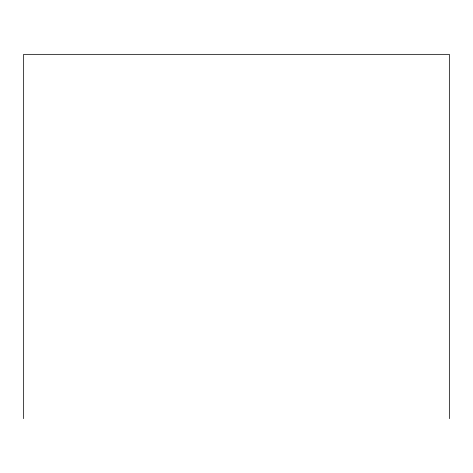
<?xml version="1.0" encoding="UTF-8"?>
<svg xmlns="http://www.w3.org/2000/svg" width="473" height="473" viewBox="0 0 473 473"><rect width="100%" height="100%" fill="white"/><g stroke="black" fill="none" stroke-linecap="round" stroke-linejoin="round"><path stroke-width="0.71" d="M449.35 418.652L449.35 54.348L23.65 54.348L23.65 418.652"/></g></svg>
